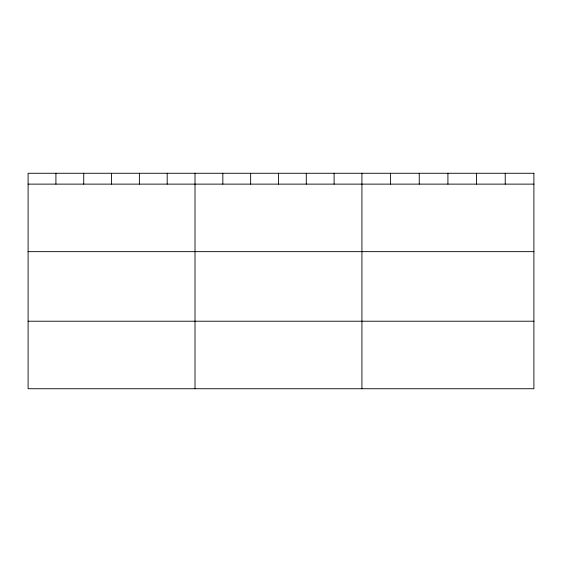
<?xml version="1.0" encoding="UTF-8"?>
<svg xmlns="http://www.w3.org/2000/svg" width="562" height="562" viewBox="0 0 562 562"><rect width="100%" height="100%" fill="white"/><g stroke="black" fill="none" stroke-linecap="round" stroke-linejoin="round"><path stroke-width="0.84" d="M28.1 184.125L533.9 184.125M28.1 251.65L533.9 251.65M28.1 321.218L533.9 321.218M505.238 173.265L505.238 184.125M476.576 173.265L476.576 184.125M447.914 173.265L447.914 184.125M419.252 173.265L419.252 184.125M390.59 173.265L390.59 184.125M361.928 173.265L361.928 388.735M334.109 173.265L334.109 184.125M306.29 173.265L306.29 184.125M278.471 173.265L278.471 184.125M250.652 173.265L250.652 184.125M222.833 173.265L222.833 184.125M195.014 173.265L195.014 388.735M167.195 173.265L167.195 184.125M139.376 173.265L139.376 184.125M111.557 173.265L111.557 184.125M83.738 173.265L83.738 184.125M55.919 173.265L55.919 184.125M533.9 173.265L28.1 173.265L28.1 388.735L533.9 388.735L533.9 173.265"/></g></svg>
